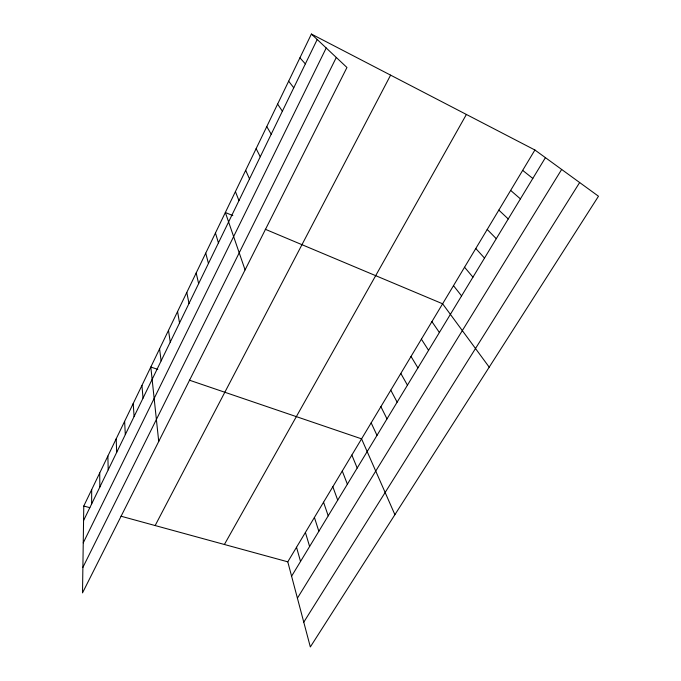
<?xml version="1.0" encoding="UTF-8"?>
<svg xmlns="http://www.w3.org/2000/svg" width="681" height="681" viewBox="0 0 681 681"><rect width="100%" height="100%" fill="white"/><g stroke="black" fill="none" stroke-linecap="round" stroke-linejoin="round"><path stroke-width="1.02" d="M91.637 503.949L91.68 489.639M83.78 506.026L82.512 592.887L346.952 67.487L311.396 34.05L83.78 506.026L89.866 507.685M83.567 520.565L317.201 39.507M83.244 542.868L326.216 47.985M82.878 567.401L336.295 57.468M155.157 525.545L390.596 75.14M224.398 544.485L466.391 114.459M534.9 149.999L598.488 196.23L310.332 646.95L287.782 561.825L534.9 149.999L311.396 34.05M291.596 576.203L545.421 157.651M297.41 598.156L561.663 169.45M303.769 622.17L579.65 182.534M120.988 516.207L287.782 561.825M157.796 369.408L150.816 367.025L158.724 441.467M189.386 380.177L361.568 438.853L394.895 514.683M232.834 215.622L225.351 212.481L245.075 269.897M265.267 229.259L442.616 303.794L489.213 367.161M522.676 170.378L532.814 178.448M510.656 190.416L520.42 198.878M498.832 210.106L508.247 218.959M487.213 229.471L496.279 238.69M475.789 248.514L484.514 258.09M299.921 57.842L305.36 63.878M464.553 267.241L472.946 277.158M453.495 285.662L461.573 295.912M288.659 81.192L293.758 87.772M431.916 321.628L439.39 332.498M277.618 104.099L282.377 111.216M421.386 339.172L428.57 350.34M411.026 356.444L417.921 367.902M266.773 126.581L271.208 134.2M400.82 373.443L407.442 385.174M390.783 390.179L397.134 402.173M256.133 148.645L260.253 156.758M380.892 406.659L386.987 418.9M371.162 422.875L377.002 435.372M245.679 170.318L249.51 178.89M351.847 455.061L357.193 468.034M235.422 191.591L238.954 200.614M342.271 471.022L347.378 484.217M332.839 486.736L337.716 500.143M323.552 502.212L328.208 515.832M314.409 517.449L318.844 531.274M215.451 232.996L218.431 242.879M305.403 532.465L309.617 546.477M296.524 547.252L300.534 561.459M205.73 253.153L208.446 263.436M196.179 272.962L198.639 283.628M186.79 292.43L189.012 303.462M177.562 311.558L179.546 322.947M168.496 330.362L170.25 342.092M159.584 348.851L161.108 360.904M141.937 385.446L143.036 398.121M133.204 403.544L134.097 416.525M124.623 421.343L125.313 434.606M116.179 438.845L116.681 452.388M107.879 456.057L108.194 469.864M99.715 472.98L99.843 487.043"/></g></svg>
